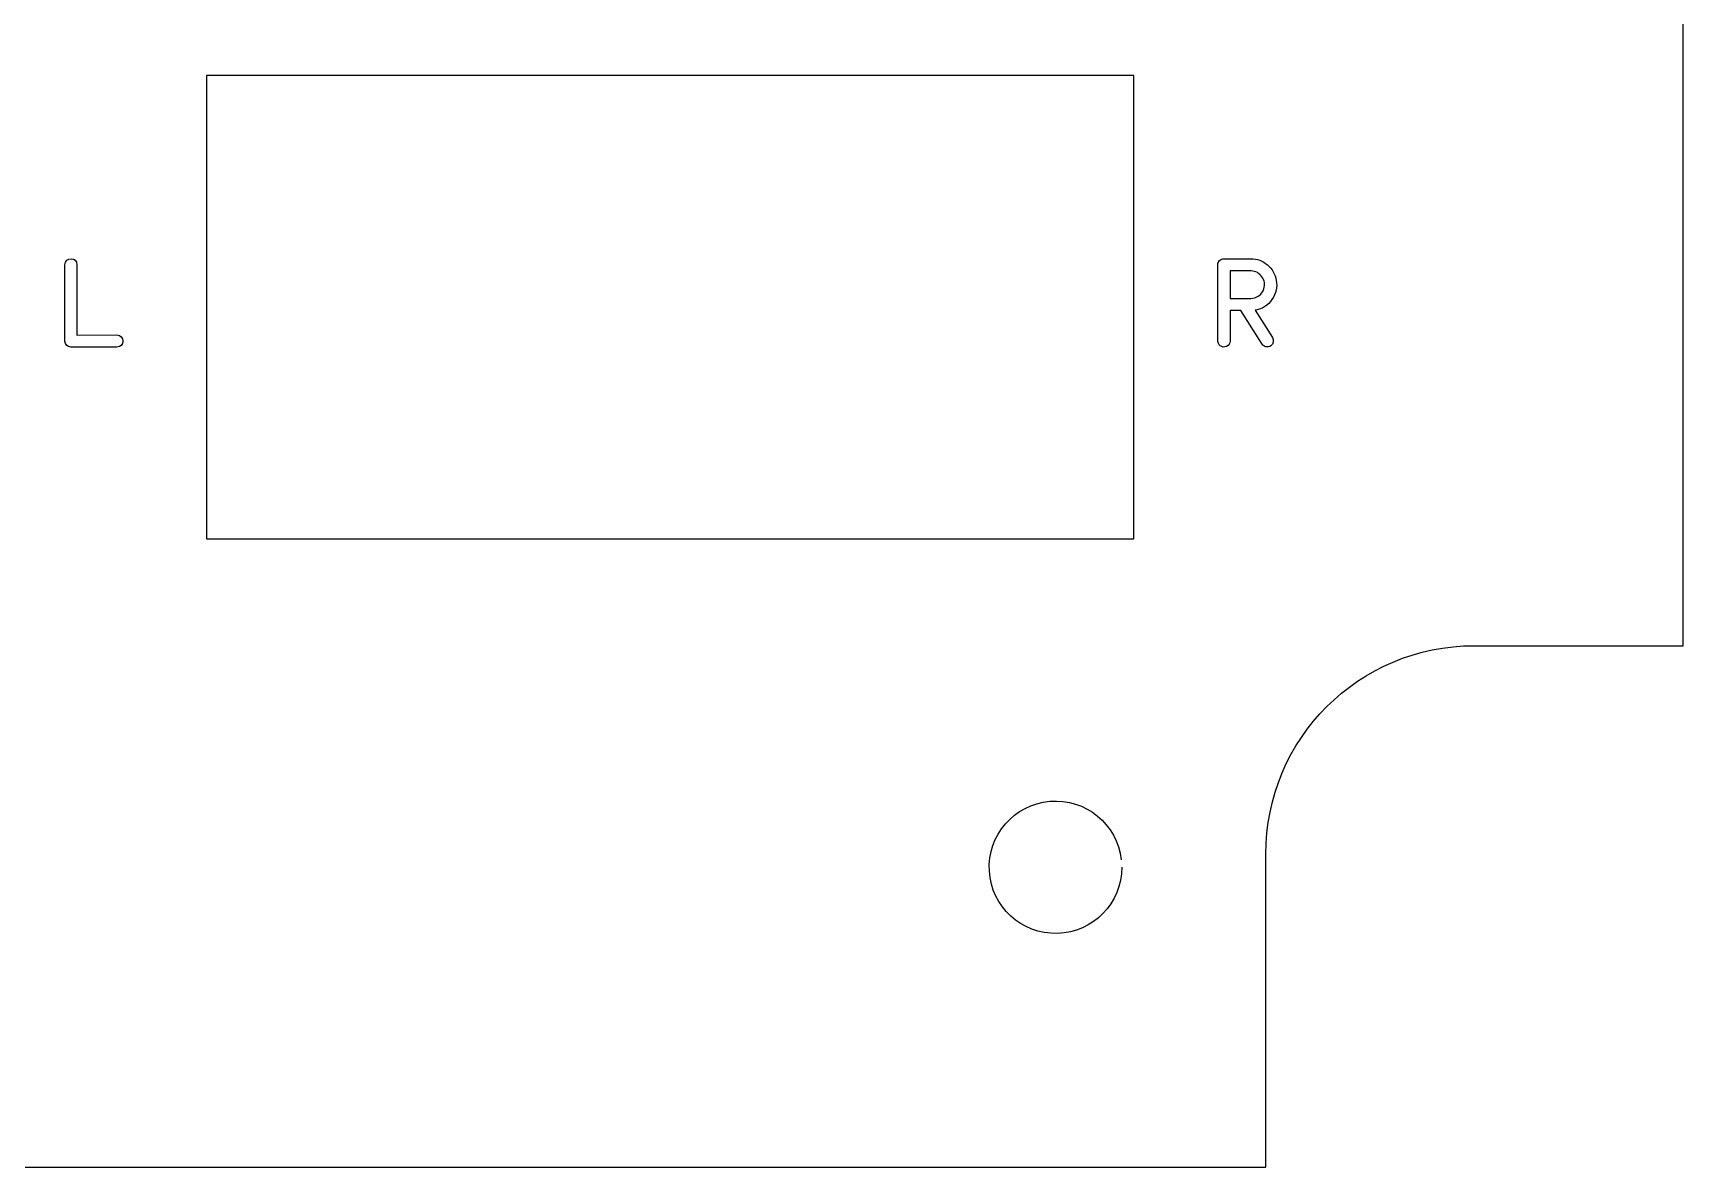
# Model space of a CAD drawing. Extents: x -85 to 801, y 107 to 738.
# Drawn here: x 576.5 to 800.8, y 126.4 to 280.5 of the extents above; entities that cross this region are included whole.
import ezdxf

# ---------------------------------------------------------------- set-up
doc = ezdxf.new("R2010")
doc.units = 0
doc.layers.add('Layer_1', color=7, linetype='CONTINUOUS')

msp = doc.modelspace()

# ---------------------------------------------------------------- linework, layer by layer
at = {"layer": 'Layer_1', "color": 7}
for points in [[(772.418608, 197.232236), (800.764809, 197.232236), (800.764809, 400.788397), (800.764809, 404.019836), (772.418608, 404.019836)], [(580.86788, 238.643546), (580.86788, 249.002901)], [(582.520224, 249.002901), (582.520224, 239.463836), (587.928444, 239.469506)], [(737.559893, 238.65806), (737.559893, 249.011575)], [(738.380239, 249.832035), (742.018932, 249.832035)], [(742.100797, 248.179436), (739.212151, 248.179436), (739.212151, 244.429427), (742.018819, 244.429427)], [(743.565742, 238.218633), (740.677068, 242.783065), (739.212236, 242.783065), (739.212236, 238.65806)], [(742.716198, 242.847666), (742.604797, 242.830658), (744.960217, 239.103269)], [(587.922576, 237.828898), (581.699934, 237.829096)], [(425.457184, 168.884589), (425.457184, 161.799137), (425.457184, 154.712211), (425.457184, 126.364564), (744.072435, 126.364564), (744.072435, 154.712211), (744.072435, 161.799137), (744.072435, 168.884589)]]:
    msp.add_lwpolyline(points, dxfattribs=at)
msp.add_lwpolyline([(600.134797, 211.746161), (726.1348, 211.746161), (726.1348, 274.746161), (600.134797, 274.746161)], close=True, dxfattribs=at)
for points in [[(580.86788, 249.002901), (580.949896, 249.565408), (581.235052, 249.840803), (581.723348, 249.829087)], [(581.723348, 249.829087), (582.211644, 249.821528), (582.477269, 249.546132), (582.520224, 249.002901)], [(737.559893, 249.011575), (737.559893, 249.238139), (737.638035, 249.431499), (737.794318, 249.591657)], [(737.794318, 249.591657), (737.954381, 249.751909), (738.149688, 249.832035), (738.380239, 249.832035)], [(742.018932, 249.832035), (742.893931, 249.832035), (743.653691, 249.552737), (744.298214, 248.994142)], [(744.298214, 248.994142), (744.942737, 248.439458), (745.343131, 247.734378), (745.499395, 246.878901)], [(743.553921, 247.370854), (743.202369, 247.859131), (742.717994, 248.128658), (742.100797, 248.179436)], [(743.805921, 245.741924), (743.989417, 246.343493), (743.905417, 246.886469), (743.553921, 247.370854)], [(745.499395, 246.878901), (745.663427, 245.960948), (745.46811, 245.101578), (744.913446, 244.300791)], [(742.018819, 244.429427), (742.417257, 244.429427), (742.784438, 244.550523), (743.120362, 244.792715)], [(743.120362, 244.792715), (743.460217, 245.034907), (743.688737, 245.35131), (743.805921, 245.741924)], [(744.913446, 244.300791), (744.362674, 243.503915), (743.630258, 243.01954), (742.716198, 242.847666)], [(581.699934, 237.829096), (581.219461, 237.860277), (580.94211, 238.131761), (580.86788, 238.643546)], [(588.748734, 238.625773), (588.744954, 238.129672), (588.469569, 237.864047), (587.922576, 237.828898)], [(587.928444, 239.469506), (588.483128, 239.406954), (588.756557, 239.12571), (588.748734, 238.625773)], [(737.882135, 238.007679), (737.667307, 238.167931), (737.559893, 238.384724), (737.559893, 238.65806)], [(738.749339, 237.919805), (738.44074, 237.771458), (738.151672, 237.80075), (737.882135, 238.007679)], [(739.212236, 238.65806), (739.212236, 238.318224), (739.057937, 238.072139), (738.749339, 237.919805)], [(744.098939, 237.855345), (743.856746, 237.898243), (743.679014, 238.019339), (743.565742, 238.218633)], [(744.74932, 237.989991), (744.561855, 237.85714), (744.345061, 237.812258), (744.098939, 237.855345)], [(744.960217, 239.103269), (745.210214, 238.661858), (745.139915, 238.290765), (744.74932, 237.989991)], [(744.072435, 168.884589), (744.072435, 184.588469), (756.714699, 197.232236), (772.418608, 197.232236)], [(706.507512, 166.599694), (706.230308, 171.462592), (709.872114, 175.663571), (714.72515, 176.07909)], [(714.72515, 176.07909), (719.578186, 176.494613), (723.881134, 172.973869), (724.434633, 168.134627)], [(715.749137, 158.115543), (710.880321, 157.976882), (706.784715, 161.736798), (706.507512, 166.599694)], [(724.492913, 167.111915), (724.492924, 162.241127), (720.617951, 158.254211), (715.749137, 158.115543)]]:
    msp.add_open_spline(points, degree=3, dxfattribs=at)

doc.saveas('drawing.dxf')
